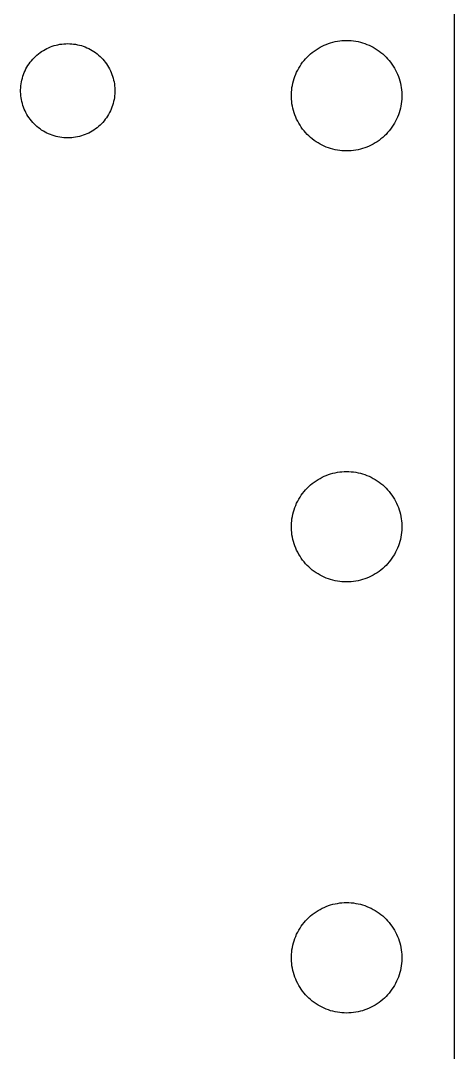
# Model space of a CAD drawing. Header units: metres. Extents: x -6 to 6, y -3.7 to 2.
# Drawn here: x 5.383 to 6.017, y -0.848 to 0.66 of the extents above; entities that cross this region are included whole.
import ezdxf

# ---------------------------------------------------------------- set-up
doc = ezdxf.new("R2010")
doc.units = ezdxf.units.M

msp = doc.modelspace()

# ---------------------------------------------------------------- linework, layer by layer
for p, q in [((6.01672, -2.95), (6.01672, 2.04999)), ((5.41849, 0.617645), (5.42104, 0.618988)), ((5.42104, 0.618988), (5.42366, 0.620224)), ((5.42366, 0.620224), (5.42632, 0.621338)), ((5.42632, 0.621338), (5.42902, 0.622345)), ((5.42902, 0.622345), (5.43176, 0.62323)), ((5.43176, 0.62323), (5.43454, 0.624008)), ((5.43454, 0.624008), (5.43735, 0.624664)), ((5.43735, 0.624664), (5.44019, 0.625214)), ((5.44019, 0.625214), (5.44304, 0.625626)), ((5.44304, 0.625626), (5.44591, 0.625931)), ((5.44591, 0.625931), (5.44879, 0.626114)), ((5.44879, 0.626114), (5.45168, 0.626175)), ((5.45168, 0.626175), (5.45456, 0.626114)), ((5.45456, 0.626114), (5.45744, 0.625931)), ((5.45744, 0.625931), (5.46031, 0.625626)), ((5.46031, 0.625626), (5.46317, 0.625214)), ((5.46317, 0.625214), (5.466, 0.624664)), ((5.466, 0.624664), (5.46881, 0.624008)), ((5.46881, 0.624008), (5.47159, 0.62323)), ((5.47159, 0.62323), (5.47433, 0.622345)), ((5.47433, 0.622345), (5.47704, 0.621338)), ((5.47704, 0.621338), (5.47971, 0.620224)), ((5.47971, 0.620224), (5.48232, 0.618988)), ((5.48232, 0.618988), (5.48486, 0.617645)), ((5.81459, 0.61734), (5.81744, 0.619141)), ((5.81744, 0.619141), (5.82037, 0.620834)), ((5.82037, 0.620834), (5.82336, 0.622406)), ((5.82336, 0.622406), (5.82642, 0.62384)), ((5.82642, 0.62384), (5.82954, 0.625153)), ((5.82954, 0.625153), (5.8327, 0.626328)), ((5.8327, 0.626328), (5.83592, 0.62738)), ((5.83592, 0.62738), (5.83917, 0.628281)), ((5.83917, 0.628281), (5.84247, 0.629059)), ((5.84247, 0.629059), (5.84579, 0.629684)), ((5.84579, 0.629684), (5.84914, 0.630188)), ((5.84914, 0.630188), (5.85249, 0.630539)), ((5.85249, 0.630539), (5.85587, 0.630753)), ((5.85587, 0.630753), (5.85925, 0.630814)), ((5.85925, 0.630814), (5.86263, 0.630753)), ((5.86263, 0.630753), (5.866, 0.630539)), ((5.866, 0.630539), (5.86937, 0.630188)), ((5.86937, 0.630188), (5.87271, 0.629684)), ((5.87271, 0.629684), (5.87602, 0.629059)), ((5.87602, 0.629059), (5.87932, 0.628281)), ((5.87932, 0.628281), (5.88257, 0.62738)), ((5.88257, 0.62738), (5.88579, 0.626328)), ((5.88579, 0.626328), (5.88896, 0.625153)), ((5.88896, 0.625153), (5.89207, 0.62384)), ((5.89207, 0.62384), (5.89514, 0.622406)), ((5.89514, 0.622406), (5.89813, 0.620834)), ((5.89813, 0.620834), (5.90106, 0.619141)), ((5.90106, 0.619141), (5.90392, 0.61734)), ((5.39859, 0.601196), (5.40048, 0.603378)), ((5.40048, 0.603378), (5.40245, 0.605484)), ((5.40245, 0.605484), (5.40451, 0.607498)), ((5.40451, 0.607498), (5.40666, 0.609436)), ((5.40666, 0.609436), (5.40887, 0.611267)), ((5.40887, 0.611267), (5.41118, 0.613022)), ((5.41118, 0.613022), (5.41354, 0.614655)), ((5.41354, 0.614655), (5.41599, 0.616211)), ((5.41599, 0.616211), (5.41849, 0.617645)), ((5.48486, 0.617645), (5.48737, 0.616211)), ((5.48737, 0.616211), (5.48981, 0.614655)), ((5.48981, 0.614655), (5.49217, 0.613022)), ((5.49217, 0.613022), (5.49448, 0.611267)), ((5.49448, 0.611267), (5.4967, 0.609436)), ((5.4967, 0.609436), (5.49884, 0.607498)), ((5.49884, 0.607498), (5.5009, 0.605484)), ((5.5009, 0.605484), (5.50288, 0.603378)), ((5.50288, 0.603378), (5.50476, 0.601196)), ((5.79706, 0.601562), (5.79927, 0.604111)), ((5.79927, 0.604111), (5.80159, 0.606583)), ((5.80159, 0.606583), (5.804, 0.608948)), ((5.804, 0.608948), (5.80652, 0.611206)), ((5.80652, 0.611206), (5.80911, 0.613358)), ((5.80911, 0.613358), (5.81181, 0.615402)), ((5.81181, 0.615402), (5.81459, 0.61734)), ((5.90392, 0.61734), (5.90669, 0.615402)), ((5.90669, 0.615402), (5.90938, 0.613358)), ((5.90938, 0.613358), (5.91199, 0.611206)), ((5.91199, 0.611206), (5.91449, 0.608948)), ((5.91449, 0.608948), (5.91692, 0.606583)), ((5.91692, 0.606583), (5.91922, 0.604111)), ((5.91922, 0.604111), (5.92143, 0.601562)), ((5.38934, 0.586609), (5.39062, 0.589203)), ((5.39062, 0.589203), (5.39201, 0.591721)), ((5.39201, 0.591721), (5.39351, 0.594193)), ((5.39351, 0.594193), (5.3951, 0.596603)), ((5.3951, 0.596603), (5.3968, 0.598938)), ((5.3968, 0.598938), (5.39859, 0.601196)), ((5.50476, 0.601196), (5.50656, 0.598938)), ((5.50656, 0.598938), (5.50826, 0.596603)), ((5.50826, 0.596603), (5.50986, 0.594193)), ((5.50986, 0.594193), (5.51134, 0.591721)), ((5.51134, 0.591721), (5.51274, 0.589203)), ((5.51274, 0.589203), (5.51402, 0.586609)), ((5.78772, 0.587509), (5.78935, 0.590469)), ((5.78935, 0.590469), (5.79111, 0.593353)), ((5.79111, 0.593353), (5.79297, 0.596176)), ((5.79297, 0.596176), (5.79497, 0.598907)), ((5.79497, 0.598907), (5.79706, 0.601562)), ((5.92143, 0.601562), (5.92354, 0.598907)), ((5.92354, 0.598907), (5.92552, 0.596176)), ((5.92552, 0.596176), (5.9274, 0.593353)), ((5.9274, 0.593353), (5.92914, 0.590469)), ((5.92914, 0.590469), (5.93077, 0.587509)), ((5.384, 0.57019), (5.3846, 0.573013)), ((5.3846, 0.573013), (5.38531, 0.575806)), ((5.38531, 0.575806), (5.38615, 0.578568)), ((5.38615, 0.578568), (5.3871, 0.581299)), ((5.3871, 0.581299), (5.38817, 0.583969)), ((5.38817, 0.583969), (5.38934, 0.586609)), ((5.51402, 0.586609), (5.5152, 0.583969)), ((5.5152, 0.583969), (5.51625, 0.581299)), ((5.51625, 0.581299), (5.5172, 0.578568)), ((5.5172, 0.578568), (5.51804, 0.575806)), ((5.51804, 0.575806), (5.51875, 0.573013)), ((5.51875, 0.573013), (5.51935, 0.57019)), ((5.78151, 0.571808), (5.78249, 0.575058)), ((5.78249, 0.575058), (5.7836, 0.578247)), ((5.7836, 0.578247), (5.78485, 0.58139)), ((5.78485, 0.58139), (5.78622, 0.584473)), ((5.78622, 0.584473), (5.78772, 0.587509)), ((5.93077, 0.587509), (5.93228, 0.584473)), ((5.93228, 0.584473), (5.93365, 0.58139)), ((5.93365, 0.58139), (5.93489, 0.578247)), ((5.93489, 0.578247), (5.936, 0.575058)), ((5.936, 0.575058), (5.93698, 0.571808)), ((5.3828, 0.558716), (5.38292, 0.5616)), ((5.3828, 0.555832), (5.3828, 0.558716)), ((5.38292, 0.5616), (5.38316, 0.564484)), ((5.38316, 0.564484), (5.38351, 0.567337)), ((5.38351, 0.567337), (5.384, 0.57019)), ((5.51935, 0.57019), (5.51984, 0.567337)), ((5.51984, 0.567337), (5.5202, 0.564484)), ((5.5202, 0.564484), (5.52045, 0.5616)), ((5.52045, 0.5616), (5.52055, 0.558716)), ((5.52055, 0.558716), (5.52055, 0.555832)), ((5.7787, 0.555176), (5.77898, 0.558548)), ((5.77898, 0.558548), (5.7794, 0.561905)), ((5.7794, 0.561905), (5.77997, 0.565231)), ((5.77997, 0.565231), (5.78067, 0.568542)), ((5.78067, 0.568542), (5.78151, 0.571808)), ((5.93698, 0.571808), (5.93782, 0.568542)), ((5.93782, 0.568542), (5.93852, 0.565231)), ((5.93852, 0.565231), (5.93909, 0.561905)), ((5.93909, 0.561905), (5.93951, 0.558548)), ((5.93951, 0.558548), (5.9398, 0.555176)), ((5.38292, 0.552948), (5.3828, 0.555832)), ((5.38316, 0.550079), (5.38292, 0.552948)), ((5.38351, 0.547211), (5.38316, 0.550079)), ((5.384, 0.544373), (5.38351, 0.547211)), ((5.3846, 0.54155), (5.384, 0.544373)), ((5.51935, 0.544373), (5.51875, 0.54155)), ((5.51984, 0.547211), (5.51935, 0.544373)), ((5.5202, 0.550079), (5.51984, 0.547211)), ((5.52045, 0.552948), (5.5202, 0.550079)), ((5.52055, 0.555832), (5.52045, 0.552948)), ((5.77856, 0.551804), (5.7787, 0.555176)), ((5.77856, 0.548416), (5.77856, 0.551804)), ((5.7787, 0.545044), (5.77856, 0.548416)), ((5.77898, 0.541672), (5.7787, 0.545044)), ((5.9398, 0.545044), (5.93951, 0.541672)), ((5.9398, 0.555176), (5.93994, 0.551804)), ((5.93994, 0.548416), (5.9398, 0.545044)), ((5.93994, 0.551804), (5.93994, 0.548416)), ((5.38531, 0.538742), (5.3846, 0.54155)), ((5.38615, 0.53598), (5.38531, 0.538742)), ((5.3871, 0.533264), (5.38615, 0.53598)), ((5.38817, 0.530579), (5.3871, 0.533264)), ((5.38934, 0.527939), (5.38817, 0.530579)), ((5.39062, 0.52536), (5.38934, 0.527939)), ((5.51402, 0.527939), (5.51274, 0.52536)), ((5.5152, 0.530579), (5.51402, 0.527939)), ((5.51625, 0.533264), (5.5152, 0.530579)), ((5.5172, 0.53598), (5.51625, 0.533264)), ((5.51804, 0.538742), (5.5172, 0.53598)), ((5.51875, 0.54155), (5.51804, 0.538742)), ((5.7794, 0.538315), (5.77898, 0.541672)), ((5.77997, 0.534988), (5.7794, 0.538315)), ((5.78067, 0.531677), (5.77997, 0.534988)), ((5.78151, 0.528412), (5.78067, 0.531677)), ((5.78249, 0.525177), (5.78151, 0.528412)), ((5.93698, 0.528412), (5.936, 0.525177)), ((5.93782, 0.531677), (5.93698, 0.528412)), ((5.93852, 0.534988), (5.93782, 0.531677)), ((5.93909, 0.538315), (5.93852, 0.534988)), ((5.93951, 0.541672), (5.93909, 0.538315)), ((5.39201, 0.522827), (5.39062, 0.52536)), ((5.39351, 0.520355), (5.39201, 0.522827)), ((5.3951, 0.51796), (5.39351, 0.520355)), ((5.3968, 0.515625), (5.3951, 0.51796)), ((5.39859, 0.513351), (5.3968, 0.515625)), ((5.40048, 0.511169), (5.39859, 0.513351)), ((5.50476, 0.513351), (5.50288, 0.511169)), ((5.50656, 0.515625), (5.50476, 0.513351)), ((5.50826, 0.51796), (5.50656, 0.515625)), ((5.50986, 0.520355), (5.50826, 0.51796)), ((5.51134, 0.522827), (5.50986, 0.520355)), ((5.51274, 0.52536), (5.51134, 0.522827)), ((5.7836, 0.521973), (5.78249, 0.525177)), ((5.78485, 0.518829), (5.7836, 0.521973)), ((5.78622, 0.515747), (5.78485, 0.518829)), ((5.78772, 0.512726), (5.78622, 0.515747)), ((5.78935, 0.50975), (5.78772, 0.512726)), ((5.93077, 0.512726), (5.92914, 0.50975)), ((5.93228, 0.515747), (5.93077, 0.512726)), ((5.93365, 0.518829), (5.93228, 0.515747)), ((5.93489, 0.521973), (5.93365, 0.518829)), ((5.936, 0.525177), (5.93489, 0.521973)), ((5.40245, 0.509064), (5.40048, 0.511169)), ((5.40451, 0.50705), (5.40245, 0.509064)), ((5.40666, 0.505127), (5.40451, 0.50705)), ((5.40887, 0.503281), (5.40666, 0.505127)), ((5.41118, 0.501541), (5.40887, 0.503281)), ((5.41354, 0.499893), (5.41118, 0.501541)), ((5.41599, 0.498337), (5.41354, 0.499893)), ((5.41849, 0.496902), (5.41599, 0.498337)), ((5.48737, 0.498337), (5.48486, 0.496902)), ((5.48981, 0.499893), (5.48737, 0.498337)), ((5.49217, 0.501541), (5.48981, 0.499893)), ((5.49448, 0.503281), (5.49217, 0.501541)), ((5.4967, 0.505127), (5.49448, 0.503281)), ((5.49884, 0.50705), (5.4967, 0.505127)), ((5.5009, 0.509064), (5.49884, 0.50705)), ((5.50288, 0.511169), (5.5009, 0.509064)), ((5.79111, 0.506866), (5.78935, 0.50975)), ((5.79297, 0.504044), (5.79111, 0.506866)), ((5.79497, 0.501312), (5.79297, 0.504044)), ((5.79706, 0.498657), (5.79497, 0.501312)), ((5.79927, 0.496109), (5.79706, 0.498657)), ((5.92143, 0.498657), (5.91922, 0.496109)), ((5.92354, 0.501312), (5.92143, 0.498657)), ((5.92552, 0.504044), (5.92354, 0.501312)), ((5.9274, 0.506866), (5.92552, 0.504044)), ((5.92914, 0.50975), (5.9274, 0.506866)), ((5.42104, 0.49556), (5.41849, 0.496902)), ((5.42366, 0.494339), (5.42104, 0.49556)), ((5.42632, 0.49321), (5.42366, 0.494339)), ((5.42902, 0.492203), (5.42632, 0.49321)), ((5.43176, 0.491318), (5.42902, 0.492203)), ((5.43454, 0.49054), (5.43176, 0.491318)), ((5.43735, 0.489883), (5.43454, 0.49054)), ((5.44019, 0.489349), (5.43735, 0.489883)), ((5.44304, 0.488922), (5.44019, 0.489349)), ((5.44591, 0.488617), (5.44304, 0.488922)), ((5.44879, 0.488434), (5.44591, 0.488617)), ((5.45168, 0.488373), (5.44879, 0.488434)), ((5.45456, 0.488434), (5.45168, 0.488373)), ((5.45744, 0.488617), (5.45456, 0.488434)), ((5.46031, 0.488922), (5.45744, 0.488617)), ((5.46317, 0.489349), (5.46031, 0.488922)), ((5.466, 0.489883), (5.46317, 0.489349)), ((5.46881, 0.49054), (5.466, 0.489883)), ((5.47159, 0.491318), (5.46881, 0.49054)), ((5.47433, 0.492203), (5.47159, 0.491318)), ((5.47704, 0.49321), (5.47433, 0.492203)), ((5.47971, 0.494339), (5.47704, 0.49321)), ((5.48232, 0.49556), (5.47971, 0.494339)), ((5.48486, 0.496902), (5.48232, 0.49556)), ((5.80159, 0.493637), (5.79927, 0.496109)), ((5.804, 0.491272), (5.80159, 0.493637)), ((5.80652, 0.489014), (5.804, 0.491272)), ((5.80911, 0.486862), (5.80652, 0.489014)), ((5.81181, 0.484818), (5.80911, 0.486862)), ((5.81459, 0.48288), (5.81181, 0.484818)), ((5.81744, 0.481079), (5.81459, 0.48288)), ((5.90392, 0.48288), (5.90106, 0.481079)), ((5.90669, 0.484818), (5.90392, 0.48288)), ((5.90938, 0.486862), (5.90669, 0.484818)), ((5.91199, 0.489014), (5.90938, 0.486862)), ((5.91449, 0.491272), (5.91199, 0.489014)), ((5.91692, 0.493637), (5.91449, 0.491272)), ((5.91922, 0.496109), (5.91692, 0.493637)), ((5.82037, 0.479385), (5.81744, 0.481079)), ((5.82336, 0.477814), (5.82037, 0.479385)), ((5.82642, 0.476379), (5.82336, 0.477814)), ((5.82954, 0.475067), (5.82642, 0.476379)), ((5.8327, 0.473892), (5.82954, 0.475067)), ((5.83592, 0.472839), (5.8327, 0.473892)), ((5.83917, 0.471939), (5.83592, 0.472839)), ((5.84247, 0.471161), (5.83917, 0.471939)), ((5.84579, 0.470535), (5.84247, 0.471161)), ((5.84914, 0.470032), (5.84579, 0.470535)), ((5.85249, 0.469681), (5.84914, 0.470032)), ((5.85587, 0.469467), (5.85249, 0.469681)), ((5.85925, 0.469406), (5.85587, 0.469467)), ((5.86263, 0.469467), (5.85925, 0.469406)), ((5.866, 0.469681), (5.86263, 0.469467)), ((5.86937, 0.470032), (5.866, 0.469681)), ((5.87271, 0.470535), (5.86937, 0.470032)), ((5.87602, 0.471161), (5.87271, 0.470535)), ((5.87932, 0.471939), (5.87602, 0.471161)), ((5.88257, 0.472839), (5.87932, 0.471939)), ((5.88579, 0.473892), (5.88257, 0.472839)), ((5.88896, 0.475067), (5.88579, 0.473892)), ((5.89207, 0.476379), (5.88896, 0.475067)), ((5.89514, 0.477814), (5.89207, 0.476379)), ((5.89813, 0.479385), (5.89514, 0.477814)), ((5.90106, 0.481079), (5.89813, 0.479385)), ((5.84579, -0.000214), (5.84914, 0.000259)), ((5.84914, 0.000259), (5.85249, 0.00061)), ((5.85249, 0.00061), (5.85587, 0.000824)), ((5.85587, 0.000824), (5.85925, 0.0009)), ((5.85925, 0.0009), (5.86263, 0.000824)), ((5.86263, 0.000824), (5.866, 0.00061)), ((5.866, 0.00061), (5.86937, 0.000259)), ((5.86937, 0.000259), (5.87271, -0.000214)), ((5.80911, -0.01654), (5.81181, -0.014496)), ((5.81181, -0.014496), (5.81459, -0.012573)), ((5.81459, -0.012573), (5.81744, -0.010757)), ((5.81744, -0.010757), (5.82037, -0.009064)), ((5.82037, -0.009064), (5.82336, -0.007507)), ((5.82336, -0.007507), (5.82642, -0.006058)), ((5.82642, -0.006058), (5.82954, -0.004761)), ((5.82954, -0.004761), (5.8327, -0.003571)), ((5.8327, -0.003571), (5.83592, -0.002533)), ((5.83592, -0.002533), (5.83917, -0.001617)), ((5.83917, -0.001617), (5.84247, -0.000854)), ((5.84247, -0.000854), (5.84579, -0.000214)), ((5.87271, -0.000214), (5.87602, -0.000854)), ((5.87602, -0.000854), (5.87932, -0.001617)), ((5.87932, -0.001617), (5.88257, -0.002533)), ((5.88257, -0.002533), (5.88579, -0.003571)), ((5.88579, -0.003571), (5.88896, -0.004761)), ((5.88896, -0.004761), (5.89207, -0.006058)), ((5.89207, -0.006058), (5.89514, -0.007507)), ((5.89514, -0.007507), (5.89813, -0.009064)), ((5.89813, -0.009064), (5.90106, -0.010757)), ((5.90106, -0.010757), (5.90392, -0.012573)), ((5.90392, -0.012573), (5.90669, -0.014496)), ((5.90669, -0.014496), (5.90938, -0.01654)), ((5.79497, -0.031006), (5.79706, -0.028351)), ((5.79706, -0.028351), (5.79927, -0.025787)), ((5.79927, -0.025787), (5.80159, -0.023331)), ((5.80159, -0.023331), (5.804, -0.020966)), ((5.804, -0.020966), (5.80652, -0.018692)), ((5.80652, -0.018692), (5.80911, -0.01654)), ((5.90938, -0.01654), (5.91199, -0.018692)), ((5.91199, -0.018692), (5.91449, -0.020966)), ((5.91449, -0.020966), (5.91692, -0.023331)), ((5.91692, -0.023331), (5.91922, -0.025787)), ((5.91922, -0.025787), (5.92143, -0.028351)), ((5.92143, -0.028351), (5.92354, -0.031006)), ((5.78622, -0.045425), (5.78772, -0.042404)), ((5.78772, -0.042404), (5.78935, -0.039444)), ((5.78935, -0.039444), (5.79111, -0.036545)), ((5.79111, -0.036545), (5.79297, -0.033737)), ((5.79297, -0.033737), (5.79497, -0.031006)), ((5.92354, -0.031006), (5.92552, -0.033737)), ((5.92552, -0.033737), (5.9274, -0.036545)), ((5.9274, -0.036545), (5.92914, -0.039444)), ((5.92914, -0.039444), (5.93077, -0.042404)), ((5.93077, -0.042404), (5.93228, -0.045425)), ((5.78067, -0.061371), (5.78151, -0.05809)), ((5.78151, -0.05809), (5.78249, -0.054855)), ((5.78249, -0.054855), (5.7836, -0.051666)), ((5.7836, -0.051666), (5.78485, -0.048523)), ((5.78485, -0.048523), (5.78622, -0.045425)), ((5.93228, -0.045425), (5.93365, -0.048523)), ((5.93365, -0.048523), (5.93489, -0.051666)), ((5.93489, -0.051666), (5.936, -0.054855)), ((5.936, -0.054855), (5.93698, -0.05809)), ((5.93698, -0.05809), (5.93782, -0.061371)), ((5.77856, -0.07811), (5.7787, -0.074722)), ((5.7787, -0.074722), (5.77898, -0.071365)), ((5.77898, -0.071365), (5.7794, -0.068008)), ((5.7794, -0.068008), (5.77997, -0.064667)), ((5.77997, -0.064667), (5.78067, -0.061371)), ((5.93782, -0.061371), (5.93852, -0.064667)), ((5.93852, -0.064667), (5.93909, -0.068008)), ((5.93909, -0.068008), (5.93951, -0.071365)), ((5.93951, -0.071365), (5.9398, -0.074722)), ((5.9398, -0.074722), (5.93994, -0.07811)), ((5.77856, -0.081482), (5.77856, -0.07811)), ((5.7787, -0.084869), (5.77856, -0.081482)), ((5.77898, -0.088226), (5.7787, -0.084869)), ((5.7794, -0.091583), (5.77898, -0.088226)), ((5.93951, -0.088226), (5.93909, -0.091583)), ((5.9398, -0.084869), (5.93951, -0.088226)), ((5.93994, -0.081482), (5.9398, -0.084869)), ((5.93994, -0.07811), (5.93994, -0.081482)), ((5.77997, -0.094925), (5.7794, -0.091583)), ((5.78067, -0.098221), (5.77997, -0.094925)), ((5.78151, -0.101501), (5.78067, -0.098221)), ((5.78249, -0.104736), (5.78151, -0.101501)), ((5.7836, -0.107925), (5.78249, -0.104736)), ((5.936, -0.104736), (5.93489, -0.107925)), ((5.93698, -0.101501), (5.936, -0.104736)), ((5.93782, -0.098221), (5.93698, -0.101501)), ((5.93852, -0.094925), (5.93782, -0.098221)), ((5.93909, -0.091583), (5.93852, -0.094925)), ((5.78485, -0.111069), (5.7836, -0.107925)), ((5.78622, -0.114166), (5.78485, -0.111069)), ((5.78772, -0.117188), (5.78622, -0.114166)), ((5.78935, -0.120148), (5.78772, -0.117188)), ((5.79111, -0.123047), (5.78935, -0.120148)), ((5.92914, -0.120148), (5.9274, -0.123047)), ((5.93077, -0.117188), (5.92914, -0.120148)), ((5.93228, -0.114166), (5.93077, -0.117188)), ((5.93365, -0.111069), (5.93228, -0.114166)), ((5.93489, -0.107925), (5.93365, -0.111069)), ((5.79297, -0.125854), (5.79111, -0.123047)), ((5.79497, -0.128586), (5.79297, -0.125854)), ((5.79706, -0.131241), (5.79497, -0.128586)), ((5.79927, -0.133804), (5.79706, -0.131241)), ((5.80159, -0.136261), (5.79927, -0.133804)), ((5.91922, -0.133804), (5.91692, -0.136261)), ((5.92143, -0.131241), (5.91922, -0.133804)), ((5.92354, -0.128586), (5.92143, -0.131241)), ((5.92552, -0.125854), (5.92354, -0.128586)), ((5.9274, -0.123047), (5.92552, -0.125854)), ((5.804, -0.138626), (5.80159, -0.136261)), ((5.80652, -0.140884), (5.804, -0.138626)), ((5.80911, -0.143051), (5.80652, -0.140884)), ((5.81181, -0.145096), (5.80911, -0.143051)), ((5.81459, -0.147018), (5.81181, -0.145096)), ((5.81744, -0.148834), (5.81459, -0.147018)), ((5.82037, -0.150528), (5.81744, -0.148834)), ((5.82336, -0.152084), (5.82037, -0.150528)), ((5.89813, -0.150528), (5.89514, -0.152084)), ((5.90106, -0.148834), (5.89813, -0.150528)), ((5.90392, -0.147018), (5.90106, -0.148834)), ((5.90669, -0.145096), (5.90392, -0.147018)), ((5.90938, -0.143051), (5.90669, -0.145096)), ((5.91199, -0.140884), (5.90938, -0.143051)), ((5.91449, -0.138626), (5.91199, -0.140884)), ((5.91692, -0.136261), (5.91449, -0.138626)), ((5.82642, -0.153534), (5.82336, -0.152084)), ((5.82954, -0.154831), (5.82642, -0.153534)), ((5.8327, -0.156021), (5.82954, -0.154831)), ((5.83592, -0.157059), (5.8327, -0.156021)), ((5.83917, -0.157974), (5.83592, -0.157059)), ((5.84247, -0.158737), (5.83917, -0.157974)), ((5.84579, -0.159378), (5.84247, -0.158737)), ((5.84914, -0.159866), (5.84579, -0.159378)), ((5.85249, -0.160217), (5.84914, -0.159866)), ((5.85587, -0.160431), (5.85249, -0.160217)), ((5.85925, -0.160507), (5.85587, -0.160431)), ((5.86263, -0.160431), (5.85925, -0.160507)), ((5.866, -0.160217), (5.86263, -0.160431)), ((5.86937, -0.159866), (5.866, -0.160217)), ((5.87271, -0.159378), (5.86937, -0.159866)), ((5.87602, -0.158737), (5.87271, -0.159378)), ((5.87932, -0.157974), (5.87602, -0.158737)), ((5.88257, -0.157059), (5.87932, -0.157974)), ((5.88579, -0.156021), (5.88257, -0.157059)), ((5.88896, -0.154831), (5.88579, -0.156021)), ((5.89207, -0.153534), (5.88896, -0.154831)), ((5.89514, -0.152084), (5.89207, -0.153534)), ((5.8327, -0.633499), (5.83592, -0.632446)), ((5.83592, -0.632446), (5.83917, -0.631546)), ((5.83917, -0.631546), (5.84247, -0.630768)), ((5.84247, -0.630768), (5.84579, -0.630142)), ((5.84579, -0.630142), (5.84914, -0.629639)), ((5.84914, -0.629639), (5.85249, -0.629288)), ((5.85249, -0.629288), (5.85587, -0.629074)), ((5.85587, -0.629074), (5.85925, -0.629013)), ((5.85925, -0.629013), (5.86263, -0.629074)), ((5.86263, -0.629074), (5.866, -0.629288)), ((5.866, -0.629288), (5.86937, -0.629639)), ((5.86937, -0.629639), (5.87271, -0.630142)), ((5.87271, -0.630142), (5.87602, -0.630768)), ((5.87602, -0.630768), (5.87932, -0.631546)), ((5.87932, -0.631546), (5.88257, -0.632446)), ((5.88257, -0.632446), (5.88579, -0.633499)), ((5.80652, -0.648621), (5.80911, -0.646469)), ((5.80911, -0.646469), (5.81181, -0.644424)), ((5.81181, -0.644424), (5.81459, -0.642487)), ((5.81459, -0.642487), (5.81744, -0.640686)), ((5.81744, -0.640686), (5.82037, -0.638992)), ((5.82037, -0.638992), (5.82336, -0.637421)), ((5.82336, -0.637421), (5.82642, -0.635986)), ((5.82642, -0.635986), (5.82954, -0.634674)), ((5.82954, -0.634674), (5.8327, -0.633499)), ((5.88579, -0.633499), (5.88896, -0.634674)), ((5.88896, -0.634674), (5.89207, -0.635986)), ((5.89207, -0.635986), (5.89514, -0.637421)), ((5.89514, -0.637421), (5.89813, -0.638992)), ((5.89813, -0.638992), (5.90106, -0.640686)), ((5.90106, -0.640686), (5.90392, -0.642487)), ((5.90392, -0.642487), (5.90669, -0.644424)), ((5.90669, -0.644424), (5.90938, -0.646469)), ((5.90938, -0.646469), (5.91199, -0.648621)), ((5.79297, -0.663651), (5.79497, -0.660919)), ((5.79497, -0.660919), (5.79706, -0.658264)), ((5.79706, -0.658264), (5.79927, -0.655716)), ((5.79927, -0.655716), (5.80159, -0.653244)), ((5.80159, -0.653244), (5.804, -0.650879)), ((5.804, -0.650879), (5.80652, -0.648621)), ((5.91199, -0.648621), (5.91449, -0.650879)), ((5.91449, -0.650879), (5.91692, -0.653244)), ((5.91692, -0.653244), (5.91922, -0.655716)), ((5.91922, -0.655716), (5.92143, -0.658264)), ((5.92143, -0.658264), (5.92354, -0.660919)), ((5.92354, -0.660919), (5.92552, -0.663651)), ((5.7836, -0.68158), (5.78485, -0.678436)), ((5.78485, -0.678436), (5.78622, -0.675354)), ((5.78622, -0.675354), (5.78772, -0.672318)), ((5.78772, -0.672318), (5.78935, -0.669357)), ((5.78935, -0.669357), (5.79111, -0.666473)), ((5.79111, -0.666473), (5.79297, -0.663651)), ((5.92552, -0.663651), (5.9274, -0.666473)), ((5.9274, -0.666473), (5.92914, -0.669357)), ((5.92914, -0.669357), (5.93077, -0.672318)), ((5.93077, -0.672318), (5.93228, -0.675354)), ((5.93228, -0.675354), (5.93365, -0.678436)), ((5.93365, -0.678436), (5.93489, -0.68158)), ((5.77997, -0.694595), (5.78067, -0.691284)), ((5.78067, -0.691284), (5.78151, -0.688019)), ((5.78151, -0.688019), (5.78249, -0.684784)), ((5.78249, -0.684784), (5.7836, -0.68158)), ((5.93489, -0.68158), (5.936, -0.684784)), ((5.936, -0.684784), (5.93698, -0.688019)), ((5.93698, -0.688019), (5.93782, -0.691284)), ((5.93782, -0.691284), (5.93852, -0.694595)), ((5.77856, -0.708023), (5.7787, -0.704651)), ((5.77856, -0.711411), (5.77856, -0.708023)), ((5.7787, -0.704651), (5.77898, -0.701279)), ((5.77898, -0.701279), (5.7794, -0.697922)), ((5.7794, -0.697922), (5.77997, -0.694595)), ((5.93852, -0.694595), (5.93909, -0.697922)), ((5.93909, -0.697922), (5.93951, -0.701279)), ((5.93951, -0.701279), (5.9398, -0.704651)), ((5.9398, -0.704651), (5.93994, -0.708023)), ((5.93994, -0.708023), (5.93994, -0.711411)), ((5.7787, -0.714783), (5.77856, -0.711411)), ((5.77898, -0.718155), (5.7787, -0.714783)), ((5.7794, -0.721512), (5.77898, -0.718155)), ((5.77997, -0.724838), (5.7794, -0.721512)), ((5.93909, -0.721512), (5.93852, -0.724838)), ((5.93951, -0.718155), (5.93909, -0.721512)), ((5.9398, -0.714783), (5.93951, -0.718155)), ((5.93994, -0.711411), (5.9398, -0.714783)), ((5.78067, -0.728149), (5.77997, -0.724838)), ((5.78151, -0.731415), (5.78067, -0.728149)), ((5.78249, -0.73465), (5.78151, -0.731415)), ((5.7836, -0.737854), (5.78249, -0.73465)), ((5.78485, -0.740997), (5.7836, -0.737854)), ((5.93489, -0.737854), (5.93365, -0.740997)), ((5.936, -0.73465), (5.93489, -0.737854)), ((5.93698, -0.731415), (5.936, -0.73465)), ((5.93782, -0.728149), (5.93698, -0.731415)), ((5.93852, -0.724838), (5.93782, -0.728149)), ((5.78622, -0.74408), (5.78485, -0.740997)), ((5.78772, -0.747116), (5.78622, -0.74408)), ((5.78935, -0.750076), (5.78772, -0.747116)), ((5.79111, -0.75296), (5.78935, -0.750076)), ((5.79297, -0.755783), (5.79111, -0.75296)), ((5.9274, -0.75296), (5.92552, -0.755783)), ((5.92914, -0.750076), (5.9274, -0.75296)), ((5.93077, -0.747116), (5.92914, -0.750076)), ((5.93228, -0.74408), (5.93077, -0.747116)), ((5.93365, -0.740997), (5.93228, -0.74408)), ((5.79497, -0.758514), (5.79297, -0.755783)), ((5.79706, -0.761169), (5.79497, -0.758514)), ((5.79927, -0.763718), (5.79706, -0.761169)), ((5.80159, -0.76619), (5.79927, -0.763718)), ((5.804, -0.768555), (5.80159, -0.76619)), ((5.80652, -0.770813), (5.804, -0.768555)), ((5.91449, -0.768555), (5.91199, -0.770813)), ((5.91692, -0.76619), (5.91449, -0.768555)), ((5.91922, -0.763718), (5.91692, -0.76619)), ((5.92143, -0.761169), (5.91922, -0.763718)), ((5.92354, -0.758514), (5.92143, -0.761169)), ((5.92552, -0.755783), (5.92354, -0.758514)), ((5.80911, -0.772964), (5.80652, -0.770813)), ((5.81181, -0.775009), (5.80911, -0.772964)), ((5.81459, -0.776947), (5.81181, -0.775009)), ((5.81744, -0.778748), (5.81459, -0.776947)), ((5.82037, -0.780441), (5.81744, -0.778748)), ((5.82336, -0.782013), (5.82037, -0.780441)), ((5.82642, -0.783447), (5.82336, -0.782013)), ((5.82954, -0.78476), (5.82642, -0.783447)), ((5.89207, -0.783447), (5.88896, -0.78476)), ((5.89514, -0.782013), (5.89207, -0.783447)), ((5.89813, -0.780441), (5.89514, -0.782013)), ((5.90106, -0.778748), (5.89813, -0.780441)), ((5.90392, -0.776947), (5.90106, -0.778748)), ((5.90669, -0.775009), (5.90392, -0.776947)), ((5.90938, -0.772964), (5.90669, -0.775009)), ((5.91199, -0.770813), (5.90938, -0.772964)), ((5.8327, -0.785934), (5.82954, -0.78476)), ((5.83592, -0.786987), (5.8327, -0.785934)), ((5.83917, -0.787888), (5.83592, -0.786987)), ((5.84247, -0.788666), (5.83917, -0.787888)), ((5.84579, -0.789291), (5.84247, -0.788666)), ((5.84914, -0.789795), (5.84579, -0.789291)), ((5.85249, -0.790146), (5.84914, -0.789795)), ((5.85587, -0.790359), (5.85249, -0.790146)), ((5.85925, -0.790421), (5.85587, -0.790359)), ((5.86263, -0.790359), (5.85925, -0.790421)), ((5.866, -0.790146), (5.86263, -0.790359)), ((5.86937, -0.789795), (5.866, -0.790146)), ((5.87271, -0.789291), (5.86937, -0.789795)), ((5.87602, -0.788666), (5.87271, -0.789291)), ((5.87932, -0.787888), (5.87602, -0.788666)), ((5.88257, -0.786987), (5.87932, -0.787888)), ((5.88579, -0.785934), (5.88257, -0.786987)), ((5.88896, -0.78476), (5.88579, -0.785934))]:
    msp.add_line(p, q)

doc.saveas('drawing.dxf')
